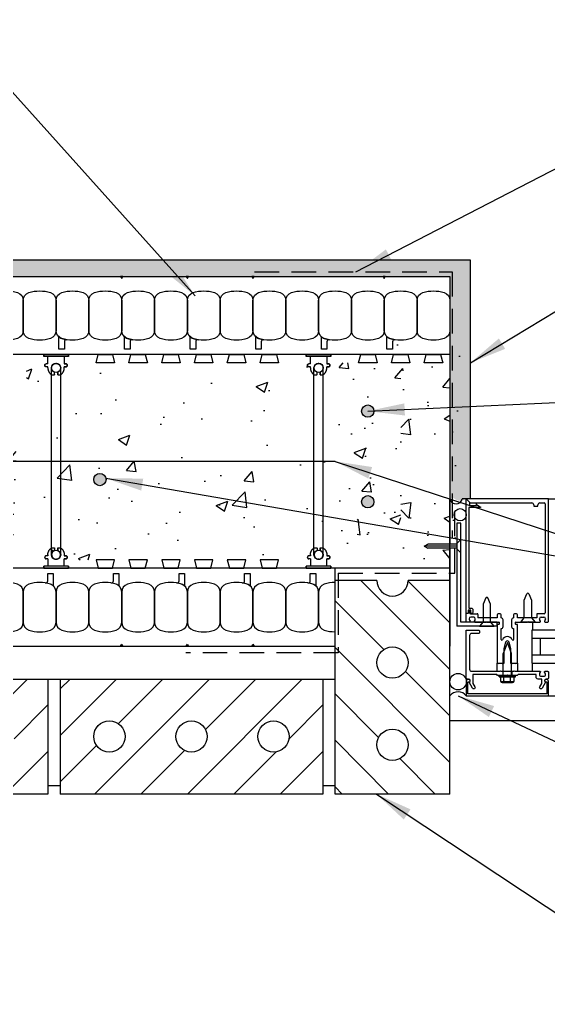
# Model space of a CAD drawing. Header units: inches. Extents: x 2887.6 to 2942.4, y 472.6 to 529.9.
# Drawn here: x 2904.82 to 2920.93, y 499.37 to 529.28 of the extents above; entities that cross this region are included whole.
import ezdxf

# ---------------------------------------------------------------- set-up
doc = ezdxf.new("R2010")
doc.units = ezdxf.units.IN
doc.header["$LTSCALE"] = 3
doc.header["$MEASUREMENT"] = 0
doc.linetypes.add('DASHED2', pattern=[0.375, 0.25, -0.125])
doc.layers.get('0').update_dxf_attribs({"linetype": 'CONTINUOUS'})
for name, color, linetype in [('HATCH', 12, 'CONTINUOUS'), ('line25', 2, 'CONTINUOUS'), ('LINE50', 5, 'CONTINUOUS'), ('LINE65', 3, 'CONTINUOUS'), ('LINE9', 9, 'CONTINUOUS'), ('TEXT', 4, 'CONTINUOUS')]:
    doc.layers.add(name, color=color, linetype=linetype)
doc.styles.add('DIM', font='romans.shx', dxfattribs={"width": 0.7})
doc.dimstyles.new('ext_12', dxfattribs={"dimscale": 12, "dimtxt": 0.09375, "dimasz": 0.09375, "dimexe": 0.09375, "dimexo": 0.0625, "dimgap": 0.0625, "dimtad": 1, "dimdec": 1, "dimzin": 3, "dimdsep": 46, "dimlunit": 4, "dimtxsty": 'DIM', "dimcen": 0.09, "dimdle": 0.09375, "dimclrt": 4, "dimadec": 0, "dimazin": 0, "dimtfac": 1, "dimtdec": 1, "dimtmove": 2, "dimatfit": 3, "dimfxl": 0, "dimfrac": 2, "dimtolj": 1, "dimtzin": 0, "dimarcsym": 0})

# ---------------------------------------------------------------- blocks, each defined once
blk = doc.blocks.new('WEB_6_CENTRE_TOP')
for p, q in [((5.688, 0.141), (0, 0.141)), ((5.688, -0.141), (0, -0.141))]:
    blk.add_line(p, q)
for centre in [(0, 0), (5.688, 0)]:
    blk.add_circle(centre, 0.141)
blk = doc.blocks.new('Connector')
blk.add_point((0.271, 0))
at = {"layer": 'LINE9'}
for p, q in [((0, 0.375), (0, -0.375)), ((0.062, -0.375), (0.062, 0.375)), ((0.281, 0.25), (0.062, 0.25))]:
    blk.add_line(p, q, dxfattribs=at)
for points, weights in [([(0.007, 0.375), (0.004, 0.375), (0, 0.375)], [1, 0.972587069138, 0.950305488115]), ([(0.327, 0.343), (0.308, 0.343), (0.281, 0.317), (0.281, 0.297)], [1, 0.85355339, 0.85355339, 1]), ([(0.328, 0.343), (0.327, 0.343), (0.327, 0.343)], [1, 0.70710678, 1]), ([(0.375, 0.297), (0.375, 0.317), (0.348, 0.343), (0.329, 0.343)], [1, 0.85355339, 0.85355339, 1]), ([(0.406, 0.25), (0.546, 0.25), (0.619, 0.131)], [0.958404415409, 0.794674173519, 0.864651571113]), ([(0.619, 0.052), (0.612, 0.049), (0.604, 0.049)], [0.83615024178, 0.892081430621, 1]), ([(0.281, -0.297), (0.281, -0.317), (0.308, -0.343), (0.327, -0.343)], [1, 0.85355339, 0.85355339, 1]), ([(0.327, -0.343), (0.281, -0.343), (0.281, -0.297)], [1, 0.70710678, 1]), ([(0.329, -0.343), (0.348, -0.343), (0.375, -0.317), (0.375, -0.297)], [1, 0.85355339, 0.85355339, 1]), ([(0.375, -0.297), (0.375, -0.343), (0.329, -0.343)], [1, 0.70710678, 1]), ([(0.619, -0.131), (0.546, -0.25), (0.406, -0.25)], [0.864651574428, 0.794674169686, 0.958404415195]), ([(0.604, -0.049), (0.612, -0.049), (0.619, -0.052)], [1, 0.89208144177, 0.836150253337]), ([(0, -0.375), (0.004, -0.375), (0.007, -0.375)], [0.950305488115, 0.972587069138, 1])]:
    blk.add_rational_spline(points, weights, degree=2, dxfattribs=at)
for points, degree in [([(0, 0.375), (0.002, 0.375), (0.005, 0.375), (0.007, 0.375)], 3), ([(0.007, 0.375), (0.021, 0.375), (0.051, 0.375), (0.062, 0.375), (0.062, 0.375)], 3), ([(0.327, 0.343), (0.327, 0.343), (0.328, 0.343), (0.328, 0.343)], 3), ([(0.328, 0.343), (0.329, 0.343), (0.329, 0.343), (0.329, 0.343)], 3), ([(0.281, 0.25), (0.281, 0.297)], 1), ([(0.375, 0.25), (0.375, 0.297)], 1), ([(0.406, 0.25), (0.375, 0.25)], 1), ([(0.604, 0.049), (0.532, 0.049)], 1), ([(0.604, 0.049), (0.609, 0.049), (0.614, 0.05), (0.619, 0.052)], 3), ([(0.619, 0.131), (0.619, 0.052)], 1), ([(0.062, -0.25), (0.281, -0.25)], 1), ([(0.281, -0.297), (0.281, -0.25)], 1), ([(0.281, -0.25), (0.281, -0.297)], 1), ([(0.375, -0.25), (0.375, -0.297)], 1), ([(0.375, -0.297), (0.375, -0.25)], 1), ([(0.406, -0.25), (0.375, -0.25)], 1), ([(0.532, -0.049), (0.604, -0.049)], 1), ([(0.604, -0.049), (0.58, -0.049), (0.556, -0.049), (0.532, -0.049)], 3), ([(0.619, -0.052), (0.614, -0.05), (0.609, -0.049), (0.604, -0.049)], 3), ([(0.619, -0.052), (0.619, -0.131)], 1), ([(0.007, -0.375), (0.005, -0.375), (0.002, -0.375), (0, -0.375)], 3), ([(0.062, -0.375), (0.062, -0.375), (0.051, -0.375), (0.021, -0.375), (0.007, -0.375)], 3), ([(0.328, -0.343), (0.328, -0.343), (0.327, -0.343), (0.327, -0.343)], 3), ([(0.329, -0.343), (0.329, -0.343), (0.329, -0.343), (0.328, -0.343)], 3)]:
    blk.add_open_spline(points, degree=degree, dxfattribs=at)
for points, weights, knots in [([(0.062, 0.375), (0.062, 0.375), (0.046, 0.375), (0.03, 0.375), (0.007, 0.375)], [0.868718858569, 0.861102746415, 1, 0.861102734288, 0.868718859898], [0, 0, 0, 0.5, 0.5, 1, 1, 1]), ([(0.532, 0.049), (0.472, 0.203), (0.333, 0.113), (0.157, 0), (0.333, -0.113), (0.472, -0.203), (0.532, -0.049)], [0.899508922286, 0.599718215298, 1, 0.54226024, 1, 0.599718224335, 0.899508908749], [0, 0, 0, 0.318112, 0.318112, 0.681888, 0.681888, 1, 1, 1]), ([(0.007, -0.375), (0.03, -0.375), (0.046, -0.375), (0.062, -0.375), (0.062, -0.375)], [0.868718859319, 0.861102739573, 1, 0.861102742958, 0.868718858948], [0, 0, 0, 0.5, 0.5, 1, 1, 1])]:
    blk.add_rational_spline(points, weights, degree=2, knots=knots, dxfattribs=at)
for points in [[(0.406, 0.25), (0.406, 0.25), (0.406, 0.25), (0.406, 0.25), (0.406, 0.25), (0.406, 0.25), (0.406, 0.25)], [(0.406, 0.25), (0.406, 0.25), (0.406, 0.25), (0.406, 0.25), (0.406, 0.25), (0.406, 0.25), (0.406, 0.25)], [(0.406, 0.25), (0.406, 0.25), (0.406, 0.25), (0.406, 0.25), (0.406, 0.25), (0.406, 0.25), (0.406, 0.25)], [(0.406, 0.25), (0.406, 0.25), (0.406, 0.25), (0.406, 0.25), (0.406, 0.25), (0.406, 0.25), (0.406, 0.25)], [(0.406, 0.25), (0.406, 0.25), (0.406, 0.25), (0.406, 0.25), (0.406, 0.25), (0.406, 0.25), (0.406, 0.25)], [(0.406, 0.25), (0.406, 0.25), (0.406, 0.25), (0.406, 0.25), (0.406, 0.25), (0.406, 0.25), (0.406, 0.25)], [(0.406, 0.25), (0.406, 0.25), (0.406, 0.25), (0.406, 0.25), (0.406, 0.25), (0.406, 0.25), (0.406, 0.25)], [(0.406, 0.25), (0.406, 0.25), (0.406, 0.25), (0.406, 0.25), (0.406, 0.25), (0.406, 0.25), (0.406, 0.25)], [(0.406, 0.25), (0.406, 0.25), (0.406, 0.25), (0.406, 0.25), (0.406, 0.25), (0.406, 0.25), (0.406, 0.25)], [(0.406, 0.25), (0.406, 0.25), (0.406, 0.25), (0.406, 0.25), (0.406, 0.25), (0.406, 0.25), (0.406, 0.25)], [(0.406, 0.25), (0.406, 0.25), (0.406, 0.25), (0.406, 0.25), (0.406, 0.25), (0.406, 0.25), (0.406, 0.25)], [(0.406, 0.25), (0.406, 0.25), (0.406, 0.25), (0.406, 0.25), (0.406, 0.25), (0.406, 0.25), (0.406, 0.25)], [(0.406, 0.25), (0.406, 0.25), (0.406, 0.25), (0.406, 0.25), (0.406, 0.25), (0.406, 0.25), (0.406, 0.25)], [(0.406, 0.25), (0.406, 0.25), (0.406, 0.25), (0.406, 0.25), (0.406, 0.25), (0.406, 0.25), (0.406, 0.25)], [(0.406, 0.25), (0.406, 0.25), (0.406, 0.25), (0.406, 0.25), (0.406, 0.25), (0.406, 0.25), (0.406, 0.25)], [(0.406, 0.25), (0.406, 0.25), (0.406, 0.25), (0.406, 0.25), (0.406, 0.25), (0.406, 0.25), (0.406, 0.25)], [(0.406, 0.25), (0.406, 0.25), (0.406, 0.25), (0.406, 0.25), (0.406, 0.25), (0.406, 0.25), (0.406, 0.25)], [(0.406, 0.25), (0.406, 0.25), (0.406, 0.25), (0.406, 0.25), (0.406, 0.25), (0.406, 0.25), (0.406, 0.25)], [(0.406, 0.25), (0.406, 0.25), (0.406, 0.25), (0.406, 0.25), (0.406, 0.25), (0.406, 0.25), (0.406, 0.25)], [(0.406, 0.25), (0.406, 0.25), (0.406, 0.25), (0.406, 0.25), (0.406, 0.25), (0.406, 0.25), (0.406, 0.25)], [(0.406, 0.25), (0.406, 0.25), (0.406, 0.25), (0.406, 0.25), (0.406, 0.25), (0.406, 0.25), (0.406, 0.25)], [(0.406, 0.25), (0.406, 0.25), (0.406, 0.25), (0.406, 0.25), (0.406, 0.25), (0.406, 0.25), (0.406, 0.25)], [(0.406, 0.25), (0.406, 0.25), (0.406, 0.25), (0.406, 0.25), (0.406, 0.25), (0.406, 0.25), (0.406, 0.25)], [(0.406, 0.25), (0.406, 0.25), (0.406, 0.25), (0.406, 0.25), (0.406, 0.25), (0.406, 0.25), (0.406, 0.25)], [(0.532, 0.049), (0.532, 0.049), (0.532, 0.049), (0.532, 0.049), (0.532, 0.049), (0.532, 0.049), (0.532, 0.049)], [(0.532, 0.049), (0.532, 0.049), (0.532, 0.049), (0.532, 0.049), (0.532, 0.049), (0.532, 0.049), (0.532, 0.049)], [(0.532, 0.049), (0.532, 0.049), (0.532, 0.049), (0.532, 0.049), (0.532, 0.049), (0.532, 0.049), (0.532, 0.049)], [(0.532, 0.049), (0.532, 0.049), (0.532, 0.049), (0.532, 0.049), (0.532, 0.049), (0.532, 0.049), (0.532, 0.049)], [(0.532, 0.049), (0.532, 0.049), (0.532, 0.049), (0.532, 0.049), (0.532, 0.049), (0.532, 0.049), (0.532, 0.049)], [(0.532, 0.049), (0.532, 0.049), (0.532, 0.049), (0.532, 0.049), (0.532, 0.049), (0.532, 0.049), (0.532, 0.049)], [(0.532, 0.049), (0.532, 0.049), (0.532, 0.049), (0.532, 0.049), (0.532, 0.049), (0.532, 0.049), (0.532, 0.049)], [(0.532, 0.049), (0.532, 0.049), (0.532, 0.049), (0.532, 0.049), (0.532, 0.049), (0.532, 0.049), (0.532, 0.049)], [(0.532, 0.049), (0.532, 0.049), (0.532, 0.049), (0.532, 0.049), (0.532, 0.049), (0.532, 0.049), (0.532, 0.049)], [(0.532, 0.049), (0.532, 0.049), (0.532, 0.049), (0.532, 0.049), (0.532, 0.049), (0.532, 0.049), (0.532, 0.049)], [(0.604, 0.049), (0.604, 0.049), (0.604, 0.049), (0.604, 0.049), (0.604, 0.049), (0.604, 0.049), (0.604, 0.049)], [(0.604, 0.049), (0.604, 0.049), (0.604, 0.049), (0.604, 0.049), (0.604, 0.049), (0.604, 0.049), (0.604, 0.049)], [(0.604, 0.049), (0.604, 0.049), (0.604, 0.049), (0.604, 0.049), (0.604, 0.049), (0.604, 0.049), (0.604, 0.049)], [(0.604, 0.049), (0.604, 0.049), (0.604, 0.049), (0.604, 0.049), (0.604, 0.049), (0.604, 0.049), (0.604, 0.049)], [(0.619, 0.131), (0.619, 0.131), (0.619, 0.131), (0.619, 0.131), (0.619, 0.131), (0.619, 0.131), (0.619, 0.131)], [(0.619, 0.131), (0.619, 0.131), (0.619, 0.131), (0.619, 0.131), (0.619, 0.131), (0.619, 0.131), (0.619, 0.131)], [(0.619, 0.131), (0.619, 0.131), (0.619, 0.131), (0.619, 0.131), (0.619, 0.131), (0.619, 0.131), (0.619, 0.131)], [(0.619, 0.131), (0.619, 0.131), (0.619, 0.131), (0.619, 0.131), (0.619, 0.131), (0.619, 0.131), (0.619, 0.131)], [(0.406, -0.25), (0.406, -0.25), (0.406, -0.25), (0.406, -0.25), (0.406, -0.25), (0.406, -0.25), (0.406, -0.25)], [(0.406, -0.25), (0.406, -0.25), (0.406, -0.25), (0.406, -0.25), (0.406, -0.25), (0.406, -0.25), (0.406, -0.25)], [(0.406, -0.25), (0.406, -0.25), (0.406, -0.25), (0.406, -0.25), (0.406, -0.25), (0.406, -0.25), (0.406, -0.25)], [(0.406, -0.25), (0.406, -0.25), (0.406, -0.25), (0.406, -0.25), (0.406, -0.25), (0.406, -0.25), (0.406, -0.25)], [(0.406, -0.25), (0.406, -0.25), (0.406, -0.25), (0.406, -0.25), (0.406, -0.25), (0.406, -0.25), (0.406, -0.25)], [(0.406, -0.25), (0.406, -0.25), (0.406, -0.25), (0.406, -0.25), (0.406, -0.25), (0.406, -0.25), (0.406, -0.25)], [(0.406, -0.25), (0.406, -0.25), (0.406, -0.25), (0.406, -0.25), (0.406, -0.25), (0.406, -0.25), (0.406, -0.25)], [(0.406, -0.25), (0.406, -0.25), (0.406, -0.25), (0.406, -0.25), (0.406, -0.25), (0.406, -0.25), (0.406, -0.25)], [(0.406, -0.25), (0.406, -0.25), (0.406, -0.25), (0.406, -0.25), (0.406, -0.25), (0.406, -0.25), (0.406, -0.25)], [(0.406, -0.25), (0.406, -0.25), (0.406, -0.25), (0.406, -0.25), (0.406, -0.25), (0.406, -0.25), (0.406, -0.25)], [(0.406, -0.25), (0.406, -0.25), (0.406, -0.25), (0.406, -0.25), (0.406, -0.25), (0.406, -0.25), (0.406, -0.25)], [(0.532, -0.049), (0.532, -0.049), (0.532, -0.049), (0.532, -0.049), (0.532, -0.049), (0.532, -0.049), (0.532, -0.049)], [(0.532, -0.049), (0.532, -0.049), (0.532, -0.049), (0.532, -0.049), (0.532, -0.049), (0.532, -0.049), (0.532, -0.049)], [(0.532, -0.049), (0.532, -0.049), (0.532, -0.049), (0.532, -0.049), (0.532, -0.049), (0.532, -0.049), (0.532, -0.049)], [(0.532, -0.049), (0.532, -0.049), (0.532, -0.049), (0.532, -0.049), (0.532, -0.049), (0.532, -0.049), (0.532, -0.049)], [(0.604, -0.049), (0.604, -0.049), (0.604, -0.049), (0.604, -0.049), (0.604, -0.049), (0.604, -0.049), (0.604, -0.049)], [(0.604, -0.049), (0.604, -0.049), (0.604, -0.049), (0.604, -0.049), (0.604, -0.049), (0.604, -0.049), (0.604, -0.049)], [(0.604, -0.049), (0.604, -0.049), (0.604, -0.049), (0.604, -0.049), (0.604, -0.049), (0.604, -0.049), (0.604, -0.049)], [(0.604, -0.049), (0.604, -0.049), (0.604, -0.049), (0.604, -0.049), (0.604, -0.049), (0.604, -0.049), (0.604, -0.049)], [(0.604, -0.049), (0.604, -0.049), (0.604, -0.049), (0.604, -0.049), (0.604, -0.049), (0.604, -0.049), (0.604, -0.049)], [(0.604, -0.049), (0.604, -0.049), (0.604, -0.049), (0.604, -0.049), (0.604, -0.049), (0.604, -0.049), (0.604, -0.049)], [(0.604, -0.049), (0.604, -0.049), (0.604, -0.049), (0.604, -0.049), (0.604, -0.049), (0.604, -0.049), (0.604, -0.049)], [(0.604, -0.049), (0.604, -0.049), (0.604, -0.049), (0.604, -0.049), (0.604, -0.049), (0.604, -0.049), (0.604, -0.049)], [(0.619, -0.131), (0.619, -0.131), (0.619, -0.131), (0.619, -0.131), (0.619, -0.131), (0.619, -0.131), (0.619, -0.131)], [(0.619, -0.131), (0.619, -0.131), (0.619, -0.131), (0.619, -0.131), (0.619, -0.131), (0.619, -0.131), (0.619, -0.131)], [(0.619, -0.131), (0.619, -0.131), (0.619, -0.131), (0.619, -0.131), (0.619, -0.131), (0.619, -0.131), (0.619, -0.131)], [(0.619, -0.131), (0.619, -0.131), (0.619, -0.131), (0.619, -0.131), (0.619, -0.131), (0.619, -0.131), (0.619, -0.131)]]:
    blk.add_open_spline(points, degree=3, knots=[0, 0, 0, 0, 1, 1, 1, 1, 1, 1, 1], dxfattribs=at)

msp = doc.modelspace()

# ---------------------------------------------------------------- hatches: boundary and pattern name
at = {"layer": 'HATCH'}
h = msp.add_hatch(dxfattribs=at)
h.set_pattern_fill('AR-SAND', color=256, scale=0.25, style=0)
h.set_pattern_definition([(37.5, (-58.41438, -38.99263), (-0.01574834, 0.48170594), [0, -0.38, 0, -0.425, 0, -0.40625]), (7.5, (-58.4144, -38.9926), (0.44244418, 0.70553652), [0, -0.205, 0, -0.3425, 0, -0.13125]), (327.5, (-58.72188, -38.99263), (0.778535465, 0.001414763), [0, -0.125, 0, -0.45, 0, -0.5875]), (317.5, (-58.7219, -38.9926), (0.75153165, 0.21941889), [0, -0.0625, 0, -0.295, 0, -0.3375])])
h.paths.add_polyline_path([(2918.552, 521.958), (2918.297, 521.958), (2888.605, 521.958), (2888.605, 521.458), (2916.427, 521.458), (2917.927, 521.458), (2917.927, 514.708), (2918.052, 514.708, 0.406613), (2918.418, 514.704), (2918.418, 514.708), (2918.552, 514.708)])
h = msp.add_hatch(dxfattribs=at)
h.set_pattern_fill('AR-CONC', color=256, scale=0.5, style=0)
h.set_pattern_definition([(50, (11.8495, 62.0218), (3.586301, -0.3137607), [0.375, -4.125]), (355, (11.8495, 62.0218), (-0.6937567, 3.7609607), [0.3, -3.3]), (100.4514, (12.1484, 61.9956), (2.892547, 3.4471977), [0.318701, -3.5057106]), (46.1842, (11.8495, 63.022), (5.336205, -0.827595), [0.5625, -6.1875]), (96.6356, (12.294, 62.953), (4.6733135, 4.870589), [0.478051, -5.258565]), (351.1842, (11.8495, 63.022), (4.67331, 4.870593), [0.45, -4.95]), (21, (12.3495, 62.7718), (2.9845353, -2.0130945), [0.375, -4.125]), (326, (12.3495, 62.7718), (1.2165767, 3.62575), [0.3, -3.3]), (71.4514, (12.5983, 62.604), (4.201113, 1.6126525), [0.318701, -3.5057106]), (37.5, (11.8495, 62.0218), (0.0607993, 1.66446927), [0, -3.26, 0, -3.35, 0, -3.3125]), (7.5, (11.8495, 62.0218), (1.3153477, 1.9720586), [0, -1.91, 0, -3.185, 0, -1.2625]), (327.5, (10.7345, 62.0218), (2.6691122, -0.11277436), [0, -1.25, 0, -3.9, 0, -5.175]), (317.5, (10.2345, 62.0218), (2.9159308, 0.500525), [0, -1.625, 0, -2.59, 0, -3.675])])
h.paths.add_polyline_path([(2918.414, 512.833), (2918.414, 519.458), (2916.039, 519.458), (2916.039, 518.833), (2915.1, 518.833), (2915.1, 512.833)])
h.paths.add_polyline_path([(2916.427, 518.583), (2917.927, 518.583), (2917.927, 513.083), (2916.427, 513.083)])
h = msp.add_hatch(dxfattribs=at)
h.set_pattern_fill('AR-CONC', color=256, scale=0.5, style=0)
h.set_pattern_definition([(50, (0, 0), (3.586301, -0.3137607), [0.375, -4.125]), (355, (0, 0), (-0.6937567, 3.7609607), [0.3, -3.3]), (100.4514, (0.299, -0.026), (2.892547, 3.4471977), [0.318701, -3.5057106]), (46.1842, (0, 1), (5.336205, -0.827595), [0.5625, -6.1875]), (96.6356, (0.4447, 0.931), (4.6733135, 4.870589), [0.478051, -5.258565]), (351.1842, (0, 1), (4.67331, 4.870593), [0.45, -4.95]), (21, (0.5, 0.75), (2.9845353, -2.0130945), [0.375, -4.125]), (326, (0.5, 0.75), (1.2165767, 3.62575), [0.3, -3.3]), (71.4514, (0.7487, 0.5822), (4.201113, 1.6126525), [0.318701, -3.5057106]), (37.5, (0, 0), (0.0607993, 1.66446927), [0, -3.26, 0, -3.35, 0, -3.3125]), (7.5, (0, 0), (1.3153477, 1.9720586), [0, -1.91, 0, -3.185, 0, -1.2625]), (327.5, (-1.115, 0), (2.6691122, -0.11277436), [0, -1.25, 0, -3.9, 0, -5.175]), (317.5, (-1.615, 0), (2.9159308, 0.500525), [0, -1.625, 0, -2.59, 0, -3.675])])
h.paths.add_polyline_path([(2917.927, 519.083), (2917.645, 519.083), (2917.708, 518.833), (2917.145, 518.833), (2917.208, 519.083), (2916.645, 519.083), (2916.708, 518.833), (2916.427, 518.833), (2916.427, 512.833), (2916.708, 512.833), (2916.645, 512.583), (2917.208, 512.583), (2917.145, 512.833), (2917.708, 512.833), (2917.645, 512.583), (2917.927, 512.583), (2917.927, 513.19), (2917.421, 513.19), (2917.301, 513.253), (2917.421, 513.315), (2917.927, 513.315)])
h = msp.add_hatch(dxfattribs=at)
h.set_pattern_fill('AR-CONC', color=256, scale=0.5, style=0)
h.set_pattern_definition([(50, (13.737, 62.0218), (3.586301, -0.3137607), [0.375, -4.125]), (355, (13.737, 62.0218), (-0.6937567, 3.7609607), [0.3, -3.3]), (100.4514, (14.036, 61.9956), (2.892547, 3.4471977), [0.318701, -3.5057106]), (46.1842, (13.737, 63.022), (5.336205, -0.827595), [0.5625, -6.1875]), (96.6356, (14.1817, 62.953), (4.6733135, 4.870589), [0.478051, -5.258565]), (351.1842, (13.737, 63.022), (4.67331, 4.870593), [0.45, -4.95]), (21, (14.237, 62.7718), (2.9845353, -2.0130945), [0.375, -4.125]), (326, (14.237, 62.7718), (1.2165767, 3.62575), [0.3, -3.3]), (71.4514, (14.4858, 62.604), (4.201113, 1.6126525), [0.318701, -3.5057106]), (37.5, (13.737, 62.0218), (0.0607993, 1.66446927), [0, -3.26, 0, -3.35, 0, -3.3125]), (7.5, (13.737, 62.0218), (1.3153477, 1.9720586), [0, -1.91, 0, -3.185, 0, -1.2625]), (327.5, (12.622, 62.0218), (2.6691122, -0.11277436), [0, -1.25, 0, -3.9, 0, -5.175]), (317.5, (12.122, 62.0218), (2.9159308, 0.500525), [0, -1.625, 0, -2.59, 0, -3.675])])
h.paths.add_polyline_path([(2897.022, 516.21), (2897.022, 512.833), (2904.71, 512.833), (2904.71, 516.21)])
h.paths.add_polyline_path([(2896.71, 516.21), (2890.067, 516.21), (2890.177, 512.833), (2896.71, 512.833)])
edge = h.paths.add_edge_path(flags=16)
edge.add_arc((2891.261, 515.278), 0.188, 0, 360)
h.paths.add_polyline_path([(2890.177, 518.911), (2890.067, 516.21), (2896.71, 516.21), (2896.71, 518.833)])
h.paths.add_polyline_path([(2897.022, 518.833), (2897.022, 516.21), (2904.71, 516.21), (2904.71, 518.833)])
h.paths.add_polyline_path([(2912.71, 516.21), (2912.71, 518.833), (2905.022, 518.833), (2905.022, 516.21)])
h.paths.add_polyline_path([(2912.71, 512.833), (2912.71, 516.21), (2905.022, 516.21), (2905.022, 512.833)])
edge = h.paths.add_edge_path(flags=16)
edge.add_arc((2907.261, 515.278), 0.188, 0, 360)
h.paths.add_polyline_path([(2916.427, 518.833), (2913.022, 518.833), (2913.022, 512.833), (2916.427, 512.833)])
edge = h.paths.add_edge_path(flags=16)
edge.add_arc((2914.335, 517.362), 0.188, 0, 360)
edge = h.paths.add_edge_path(flags=16)
edge.add_arc((2914.335, 514.601), 0.188, 0, 360)
h.paths.add_polyline_path([(2888.605, 515.917), (2889.786, 515.857), (2889.786, 518.471), (2889.677, 518.911), (2888.605, 518.833)])
h.paths.add_polyline_path([(2888.605, 514.833), (2889.605, 513.833), (2887.605, 513.833), (2888.605, 512.833), (2889.677, 512.755), (2889.786, 513.196), (2889.786, 515.833), (2888.605, 515.833)])
h = msp.add_hatch(dxfattribs=at)
h.set_pattern_fill('AR-CONC', color=256, scale=0.5, style=0)
h.set_pattern_definition([(310, (0, 1031.2176), (3.586301, 0.3137607), [0.375, -4.125]), (5, (0, 1031.2176), (-0.6937567, -3.7609607), [0.3, -3.3]), (259.5486, (0.299, 1031.2438), (2.892547, -3.4471977), [0.318701, -3.5057106]), (313.8158, (0, 1030.2176), (5.336205, 0.827595), [0.5625, -6.1875]), (263.3644, (0.4447, 1030.2866), (4.6733135, -4.870589), [0.478051, -5.258565]), (8.8158, (0, 1030.2176), (4.67331, -4.870593), [0.45, -4.95]), (339, (0.5, 1030.4676), (2.9845353, 2.0130945), [0.375, -4.125]), (34, (0.5, 1030.4676), (1.2165767, -3.62575), [0.3, -3.3]), (288.5486, (0.7487, 1030.6354), (4.201113, -1.6126525), [0.318701, -3.5057106]), (322.5, (0, 1031.2176), (0.0607993, -1.66446927), [0, -3.26, 0, -3.35, 0, -3.3125]), (352.5, (0, 1031.2176), (1.3153477, -1.9720586), [0, -1.91, 0, -3.185, 0, -1.2625]), (32.5, (-1.115, 1031.2176), (2.6691122, 0.11277436), [0, -1.25, 0, -3.9, 0, -5.175]), (42.5, (-1.615, 1031.2176), (2.9159308, -0.500525), [0, -1.625, 0, -2.59, 0, -3.675])])
h.paths.add_polyline_path([(2917.927, 512.134), (2917.645, 512.134), (2917.708, 512.384), (2917.145, 512.384), (2917.208, 512.134), (2916.645, 512.134), (2916.708, 512.384), (2916.427, 512.384), (2916.427, 518.384), (2916.708, 518.384), (2916.645, 518.634), (2917.208, 518.634), (2917.145, 518.384), (2917.708, 518.384), (2917.645, 518.634), (2917.927, 518.634), (2917.927, 518.028), (2917.421, 518.028), (2917.301, 517.965), (2917.421, 517.903), (2917.927, 517.903)])
h = msp.add_hatch(dxfattribs=at)
h.set_pattern_fill('ANSI31', color=256, scale=8, angle=90, style=0)
h.set_pattern_definition([(135, (3361.613, -2383.6064), (-0.70710678, -0.70710678), [])])
edge = h.paths.add_edge_path()
edge.add_arc((2916.177, 507.208), 0.477, 0, 360)
edge = h.paths.add_edge_path()
edge.add_arc((2916.177, 509.708), 0.477, 0, 360)
edge = h.paths.add_edge_path()
edge.add_arc((2916.177, 512.208), 0.477, 180, 360)
edge.add_line((2916.653, 512.208), (2917.927, 512.208))
edge.add_line((2917.927, 512.208), (2917.927, 505.708))
edge.add_line((2917.927, 505.708), (2914.427, 505.708))
edge.add_line((2914.427, 505.708), (2914.427, 512.208))
edge.add_line((2914.427, 512.208), (2915.7, 512.208))
h = msp.add_hatch(dxfattribs=at)
h.set_pattern_fill('ANSI31', color=256, scale=8, style=0)
h.set_pattern_definition([(45, (9.862, 62.0218), (-0.70710678, 0.70710678), [])])
edge = h.paths.add_edge_path()
edge.add_arc((2899.177, 507.458), 0.477, 0, 360)
edge = h.paths.add_edge_path()
edge.add_arc((2901.677, 507.458), 0.477, 0, 360)
edge = h.paths.add_edge_path()
edge.add_arc((2904.177, 507.458), 0.477, 0, 360)
h.paths.add_polyline_path([(2905.677, 509.208), (2897.677, 509.208), (2897.677, 505.708), (2905.677, 505.708)])
h = msp.add_hatch(dxfattribs=at)
h.set_pattern_fill('ANSI31', color=256, scale=8, style=0)
h.set_pattern_definition([(45, (18.237, 62.0218), (-0.70710678, 0.70710678), [])])
edge = h.paths.add_edge_path()
edge.add_arc((2907.552, 507.458), 0.477, 0, 360)
edge = h.paths.add_edge_path()
edge.add_arc((2910.052, 507.458), 0.477, 0, 360)
edge = h.paths.add_edge_path()
edge.add_arc((2912.552, 507.458), 0.477, 0, 360)
h.paths.add_polyline_path([(2914.052, 509.208), (2906.052, 509.208), (2906.052, 505.708), (2914.052, 505.708)])
at = {"layer": 'LINE65'}
for points in [[(2915.612, 517.362, 1), (2915.237, 517.362, 1)], [(2907.449, 515.278, 1), (2907.074, 515.278, 1)], [(2915.612, 514.601, 1), (2915.237, 514.601, 1)]]:
    msp.add_hatch(color=256, dxfattribs=at).paths.add_polyline_path(points)

# ---------------------------------------------------------------- linework, layer by layer
at = {"layer": 'HATCH'}
for p, q in [((2920.927, 514.693), (2926.441, 514.693)), ((2918.138, 513.253), (2917.138, 513.253)), ((2918.685, 510.943), (2919.037, 510.943)), ((2926.441, 510.443), (2920.427, 510.443)), ((2920.677, 510.443), (2920.677, 509.943)), ((2920.427, 509.943), (2926.441, 509.943)), ((2920.447, 509.443), (2920.447, 509.693)), ((2920.927, 508.693), (2926.441, 508.693)), ((2917.927, 507.943), (2926.441, 507.943))]:
    msp.add_line(p, q, dxfattribs=at)
at = {"layer": 'HATCH', "color": 6, "linetype": 'DASHED2'}
for p, q in [((2918.072, 512.429), (2918.072, 514.423)), ((2914.519, 512.429), (2918.072, 512.429)), ((2914.519, 512.429), (2914.519, 510.004)), ((2914.519, 510.004), (2909.881, 510.004))]:
    msp.add_line(p, q, dxfattribs=at)
msp.add_lwpolyline([(2911.977, 521.602), (2917.996, 521.602), (2917.996, 513.498)], dxfattribs=at)
at = {"layer": 'HATCH'}
for centre, radius in [((2918.239, 514.209), 0.187), ((2918.177, 509.126), 0.25)]:
    msp.add_circle(centre, radius, dxfattribs=at)
for centre, radius, start, end in [((2918.111, 514.731), 0.193, 197.1776, 348.6317), ((2918.177, 508.505), 0.312, 36.8699, 143.1301)]:
    msp.add_arc(centre, radius, start, end, dxfattribs=at)
at = {"layer": 'line25'}
for p, q in [((2917.927, 519.083), (2888.605, 519.083)), ((2917.927, 512.583), (2888.605, 512.583)), ((2914.427, 505.708), (2914.427, 512.583)), ((2915.7, 512.208), (2914.427, 512.208)), ((2917.927, 512.208), (2916.653, 512.208)), ((2888.605, 509.208), (2914.427, 509.208)), ((2905.677, 509.208), (2905.677, 505.708)), ((2906.052, 509.208), (2906.052, 505.708)), ((2906.052, 509.208), (2906.052, 505.708)), ((2914.052, 509.208), (2914.052, 505.708)), ((2906.052, 505.958), (2905.677, 505.958)), ((2914.427, 505.958), (2914.052, 505.958)), ((2905.677, 505.708), (2897.677, 505.708)), ((2914.052, 505.708), (2906.052, 505.708)), ((2917.927, 505.708), (2914.427, 505.708))]:
    msp.add_line(p, q, dxfattribs=at)
for points in [[(2907.645, 519.083), (2907.708, 518.833), (2907.145, 518.833), (2907.208, 519.083)], [(2908.645, 519.083), (2908.708, 518.833), (2908.145, 518.833), (2908.208, 519.083)], [(2909.645, 519.083), (2909.708, 518.833), (2909.145, 518.833), (2909.208, 519.083)], [(2910.645, 519.083), (2910.708, 518.833), (2910.145, 518.833), (2910.208, 519.083)], [(2911.645, 519.083), (2911.708, 518.833), (2911.145, 518.833), (2911.208, 519.083)], [(2912.645, 519.083), (2912.708, 518.833), (2912.145, 518.833), (2912.208, 519.083)], [(2915.645, 519.083), (2915.708, 518.833), (2915.145, 518.833), (2915.208, 519.083)], [(2916.645, 519.083), (2916.708, 518.833), (2916.145, 518.833), (2916.208, 519.083)], [(2917.645, 519.083), (2917.708, 518.833), (2917.145, 518.833), (2917.208, 519.083)], [(2907.645, 512.583), (2907.708, 512.833), (2907.145, 512.833), (2907.208, 512.583)], [(2908.645, 512.583), (2908.708, 512.833), (2908.145, 512.833), (2908.208, 512.583)], [(2909.645, 512.583), (2909.708, 512.833), (2909.145, 512.833), (2909.208, 512.583)], [(2910.645, 512.583), (2910.708, 512.833), (2910.145, 512.833), (2910.208, 512.583)], [(2911.645, 512.583), (2911.708, 512.833), (2911.145, 512.833), (2911.208, 512.583)], [(2912.645, 512.583), (2912.708, 512.833), (2912.145, 512.833), (2912.208, 512.583)]]:
    msp.add_lwpolyline(points, close=True, dxfattribs=at)
at = {"layer": 'line25', "flags": 128}
msp.add_lwpolyline([(2917.927, 505.708), (2917.927, 512.583)], dxfattribs=at)
at = {"layer": 'line25'}
for centre in [(2916.177, 509.708), (2907.552, 507.458), (2910.052, 507.458), (2912.552, 507.458), (2916.177, 507.208)]:
    msp.add_circle(centre, 0.477, dxfattribs=at)
msp.add_arc((2916.177, 512.208), 0.477, 180, 360, dxfattribs=at)
at = {"layer": 'LINE50'}
for p, q in [((2888.605, 521.458), (2917.927, 521.458)), ((2917.927, 521.458), (2917.927, 513.315)), ((2917.927, 513.19), (2917.927, 512.583)), ((2917.927, 512.583), (2917.927, 510.208)), ((2917.927, 510.208), (2917.927, 512.583)), ((2888.605, 510.208), (2914.427, 510.208))]:
    msp.add_line(p, q, dxfattribs=at)
at = {"layer": 'LINE65'}
msp.add_line((2914.43, 515.833), (2888.605, 515.833), dxfattribs=at)
for centre in [(2915.424, 517.362), (2907.261, 515.278), (2915.424, 514.601)]:
    msp.add_circle(centre, 0.188, dxfattribs=at)
at = {"layer": 'LINE9'}
for p, q in [((2915.927, 519.81), (2915.927, 520.731)), ((2917.927, 510.818), (2917.927, 514.693)), ((2920.927, 514.693), (2918.301, 514.693)), ((2918.427, 510.943), (2918.427, 514.693)), ((2918.527, 514.568), (2920.422, 514.568)), ((2918.739, 514.486), (2918.739, 514.568)), ((2920.482, 514.508), (2920.482, 514.473)), ((2920.482, 514.473), (2920.607, 514.473)), ((2920.607, 514.473), (2920.607, 514.508)), ((2920.667, 514.568), (2920.797, 514.568)), ((2920.827, 514.538), (2920.827, 511.223)), ((2920.927, 510.963), (2920.927, 514.693)), ((2918.263, 513.948), (2918.138, 513.948)), ((2918.138, 513.948), (2918.138, 510.818)), ((2918.263, 510.943), (2918.263, 513.948)), ((2917.138, 513.253), (2917.258, 513.315)), ((2917.138, 513.253), (2917.258, 513.19)), ((2918.138, 513.315), (2917.258, 513.315)), ((2918.138, 513.334), (2918.263, 513.459)), ((2918.138, 513.19), (2917.258, 513.19)), ((2918.138, 513.171), (2918.263, 513.046)), ((2920.194, 511.606), (2920.274, 511.799)), ((2920.329, 511.799), (2920.41, 511.606)), ((2920.194, 511.075), (2920.194, 511.606)), ((2920.41, 511.606), (2920.41, 511.075)), ((2918.527, 511.223), (2918.527, 511.304)), ((2918.557, 511.193), (2918.762, 511.193)), ((2918.782, 511.173), (2918.782, 511.068)), ((2919.364, 511.163), (2919.364, 511.068)), ((2919.459, 511.193), (2919.394, 511.193)), ((2919.489, 511.068), (2919.489, 511.163)), ((2919.865, 511.163), (2919.865, 511.068)), ((2919.96, 511.193), (2919.895, 511.193)), ((2919.99, 511.068), (2919.99, 511.163)), ((2920.572, 511.173), (2920.572, 511.068)), ((2920.797, 511.193), (2920.592, 511.193)), ((2919.364, 510.943), (2918.263, 510.943)), ((2918.513, 511.043), (2918.513, 511.032)), ((2918.651, 511.093), (2918.563, 511.093)), ((2918.701, 511.032), (2918.701, 511.043)), ((2919.364, 511.068), (2918.782, 511.068)), ((2919.067, 510.943), (2919.414, 510.943)), ((2919.364, 510.818), (2919.364, 510.943)), ((2919.364, 510.857), (2919.364, 509.693)), ((2919.414, 510.867), (2919.374, 510.867)), ((2919.424, 510.933), (2919.424, 510.877)), ((2919.549, 510.802), (2919.549, 511.008)), ((2919.805, 511.008), (2919.805, 510.802)), ((2919.93, 510.877), (2919.93, 510.933)), ((2919.94, 510.943), (2920.287, 510.943)), ((2919.98, 510.867), (2919.94, 510.867)), ((2920.572, 511.068), (2919.99, 511.068)), ((2919.99, 509.693), (2919.99, 510.857)), ((2920.083, 510.943), (2920.194, 511.075)), ((2920.521, 510.943), (2920.083, 510.943)), ((2920.287, 510.943), (2920.302, 510.958)), ((2920.302, 510.958), (2920.317, 510.943)), ((2920.317, 510.943), (2920.669, 510.943)), ((2920.41, 511.075), (2920.521, 510.943)), ((2920.447, 510.943), (2920.447, 510.693)), ((2920.653, 511.032), (2920.653, 511.043)), ((2920.703, 511.093), (2920.791, 511.093)), ((2920.825, 510.943), (2920.907, 510.943)), ((2920.841, 511.043), (2920.841, 511.032)), ((2919.364, 510.818), (2918.138, 510.818)), ((2919.489, 510.414), (2919.489, 510.742)), ((2919.865, 510.742), (2919.865, 510.414)), ((2919.677, 510.318), (2919.551, 509.983)), ((2919.577, 510.123), (2919.635, 510.341)), ((2919.802, 509.983), (2919.677, 510.318)), ((2919.718, 510.341), (2919.777, 510.123)), ((2919.551, 509.318), (2919.551, 509.983)), ((2919.577, 509.693), (2919.577, 510.123)), ((2919.777, 510.123), (2919.777, 509.693)), ((2919.802, 509.318), (2919.802, 509.983)), ((2919.364, 509.693), (2919.404, 509.693)), ((2919.364, 509.693), (2919.426, 509.693)), ((2919.364, 509.443), (2919.364, 509.693)), ((2919.404, 509.693), (2919.419, 509.678)), ((2919.419, 509.678), (2919.434, 509.693)), ((2919.434, 509.693), (2919.507, 509.693)), ((2919.507, 509.693), (2919.522, 509.678)), ((2919.522, 509.678), (2919.537, 509.693)), ((2919.537, 509.693), (2919.577, 509.693)), ((2919.777, 509.693), (2919.817, 509.693)), ((2919.817, 509.693), (2919.832, 509.678)), ((2919.832, 509.678), (2919.847, 509.693)), ((2919.847, 509.693), (2919.92, 509.693)), ((2919.92, 509.693), (2919.935, 509.678)), ((2919.927, 509.693), (2919.99, 509.693)), ((2919.935, 509.678), (2919.95, 509.693)), ((2919.95, 509.693), (2919.99, 509.693)), ((2919.99, 509.693), (2919.99, 509.443)), ((2919.364, 509.443), (2919.426, 509.443)), ((2919.544, 509.443), (2919.544, 509.318)), ((2919.81, 509.443), (2919.81, 509.318)), ((2919.927, 509.443), (2919.99, 509.443)), ((2919.427, 509.318), (2919.927, 509.318)), ((2919.427, 509.278), (2919.427, 509.318)), ((2919.427, 509.278), (2919.927, 509.278)), ((2919.474, 509.138), (2919.474, 509.278)), ((2919.49, 509.134), (2919.863, 509.134)), ((2919.49, 509.116), (2919.49, 509.134)), ((2919.524, 509.103), (2919.829, 509.103)), ((2919.575, 509.138), (2919.575, 509.278)), ((2919.778, 509.138), (2919.778, 509.278)), ((2919.863, 509.116), (2919.863, 509.134)), ((2919.88, 509.138), (2919.88, 509.278)), ((2919.927, 509.278), (2919.927, 509.318))]:
    msp.add_line(p, q, dxfattribs=at)
at = {"layer": 'LINE9', "flags": 128}
msp.add_lwpolyline([(2918.552, 514.708), (2918.552, 521.958), (2918.297, 521.958), (2888.605, 521.958)], dxfattribs=at)
at = {"layer": 'LINE9'}
for points in [[(2907.895, 521.458), (2907.927, 521.394), (2907.958, 521.458)], [(2909.895, 521.458), (2909.927, 521.394), (2909.958, 521.458)], [(2911.895, 521.458), (2911.927, 521.394), (2911.958, 521.458)], [(2915.895, 521.458), (2915.927, 521.394), (2915.958, 521.458)], [(2907.895, 510.208), (2907.927, 510.273), (2907.958, 510.208)], [(2909.895, 510.208), (2909.927, 510.273), (2909.958, 510.208)], [(2911.895, 510.208), (2911.927, 510.273), (2911.958, 510.208)]]:
    msp.add_lwpolyline(points, close=True, dxfattribs=at)
for points in [[(2904.754, 519.572, -0.157671), (2904.1, 519.572, -0.325305), (2903.927, 519.81), (2903.927, 520.731, -0.325305), (2904.1, 520.969, -0.157671), (2904.754, 520.969, -0.325305), (2904.927, 520.731), (2904.927, 519.81, -0.325305)], [(2905.754, 519.572, -0.157671), (2905.1, 519.572, -0.325305), (2904.927, 519.81), (2904.927, 520.731, -0.325305), (2905.1, 520.969, -0.157671), (2905.754, 520.969, -0.325305), (2905.927, 520.731), (2905.927, 519.81, -0.325305)], [(2906.754, 519.572, -0.157671), (2906.1, 519.572, -0.325305), (2905.927, 519.81), (2905.927, 520.731, -0.325305), (2906.1, 520.969, -0.157671), (2906.754, 520.969, -0.325305), (2906.927, 520.731), (2906.927, 519.81, -0.325305)], [(2907.754, 519.572, -0.157671), (2907.1, 519.572, -0.325305), (2906.927, 519.81), (2906.927, 520.731, -0.325305), (2907.1, 520.969, -0.157671), (2907.754, 520.969, -0.325305), (2907.927, 520.731), (2907.927, 519.81, -0.325305)], [(2908.754, 519.572, -0.157671), (2908.1, 519.572, -0.325305), (2907.927, 519.81), (2907.927, 520.731, -0.325305), (2908.1, 520.969, -0.157671), (2908.754, 520.969, -0.325305), (2908.927, 520.731), (2908.927, 519.81, -0.325305)], [(2909.754, 519.572, -0.157671), (2909.1, 519.572, -0.325305), (2908.927, 519.81), (2908.927, 520.731, -0.325305), (2909.1, 520.969, -0.157671), (2909.754, 520.969, -0.325305), (2909.927, 520.731), (2909.927, 519.81, -0.325305)], [(2910.754, 519.572, -0.157671), (2910.1, 519.572, -0.325305), (2909.927, 519.81), (2909.927, 520.731, -0.325305), (2910.1, 520.969, -0.157671), (2910.754, 520.969, -0.325305), (2910.927, 520.731), (2910.927, 519.81, -0.325305)], [(2911.754, 519.572, -0.157671), (2911.1, 519.572, -0.325305), (2910.927, 519.81), (2910.927, 520.731, -0.325305), (2911.1, 520.969, -0.157671), (2911.754, 520.969, -0.325305), (2911.927, 520.731), (2911.927, 519.81, -0.325305)], [(2912.754, 519.572, -0.157671), (2912.1, 519.572, -0.325305), (2911.927, 519.81), (2911.927, 520.731, -0.325305), (2912.1, 520.969, -0.157671), (2912.754, 520.969, -0.325305), (2912.927, 520.731), (2912.927, 519.81, -0.325305)], [(2913.754, 519.572, -0.157671), (2913.1, 519.572, -0.325305), (2912.927, 519.81), (2912.927, 520.731, -0.325305), (2913.1, 520.969, -0.157671), (2913.754, 520.969, -0.325305), (2913.927, 520.731), (2913.927, 519.81, -0.325305)], [(2914.754, 519.572, -0.157671), (2914.1, 519.572, -0.325305), (2913.927, 519.81), (2913.927, 520.731, -0.325305), (2914.1, 520.969, -0.157671), (2914.754, 520.969, -0.325305), (2914.927, 520.731), (2914.927, 519.81, -0.325305)], [(2915.754, 519.572, -0.157671), (2915.1, 519.572, -0.325305), (2914.927, 519.81), (2914.927, 520.731, -0.325305), (2915.1, 520.969, -0.157671), (2915.754, 520.969, -0.325305), (2915.927, 520.731), (2915.927, 519.81, -0.325305)], [(2916.754, 519.572, -0.157671), (2916.1, 519.572, -0.325305), (2915.927, 519.81), (2915.927, 520.731, -0.325305), (2916.1, 520.969, -0.157671), (2916.754, 520.969, -0.325305), (2916.927, 520.731), (2916.927, 519.81, -0.325305)], [(2917.754, 519.572, -0.157671), (2917.1, 519.572, -0.325305), (2916.927, 519.81), (2916.927, 520.731, -0.325305), (2917.1, 520.969, -0.157671), (2917.754, 520.969, -0.325305), (2917.927, 520.731), (2917.927, 519.81, -0.325305)], [(2906.1, 519.572, 0.037267), (2906.253, 519.535, 0.463036), (2906.181, 519.473), (2906.181, 519.252), (2906.01, 519.252), (2906.01, 519.598, 0.189002), (2905.993, 519.64, 0.128407)], [(2908.1, 519.572, 0.037267), (2908.253, 519.535, 0.463036), (2908.181, 519.473), (2908.181, 519.252), (2908.01, 519.252), (2908.01, 519.598, 0.189002), (2907.993, 519.64, 0.128407)], [(2910.1, 519.572, 0.037267), (2910.253, 519.535, 0.463036), (2910.181, 519.473), (2910.181, 519.252), (2910.01, 519.252), (2910.01, 519.598, 0.189002), (2909.993, 519.64, 0.128407)], [(2912.1, 519.572, 0.037267), (2912.253, 519.535, 0.463036), (2912.181, 519.473), (2912.181, 519.252), (2912.01, 519.252), (2912.01, 519.598, 0.189002), (2911.993, 519.64, 0.128407)], [(2914.1, 519.572, 0.037267), (2914.253, 519.535, 0.463036), (2914.181, 519.473), (2914.181, 519.252), (2914.01, 519.252), (2914.01, 519.598, 0.189002), (2913.993, 519.64, 0.128407)], [(2916.1, 519.572, 0.037267), (2916.253, 519.535, 0.463036), (2916.181, 519.473), (2916.181, 519.252), (2916.01, 519.252), (2916.01, 519.598, 0.189002), (2915.993, 519.64, 0.128407)], [(2918.487, 511.219, -0.414214), (2918.467, 511.199), (2918.427, 511.199), (2918.427, 514.674, -0.668179), (2918.435, 514.677), (2918.527, 514.586), (2918.527, 514.486), (2918.739, 514.486), (2918.739, 514.518), (2918.853, 514.452, -0.767327), (2918.846, 514.424), (2918.507, 514.424), (2918.507, 511.369), (2918.567, 511.369, -0.414214), (2918.627, 511.309), (2918.627, 511.229, -1), (2918.567, 511.229), (2918.567, 511.304), (2918.487, 511.304)], [(2905.754, 512.094, 0.037267), (2905.6, 512.131, 0.463036), (2905.673, 512.193), (2905.673, 512.415), (2905.843, 512.415), (2905.843, 512.069, 0.189002), (2905.86, 512.026, 0.128407)], [(2907.754, 512.094, 0.037267), (2907.6, 512.131, 0.463036), (2907.673, 512.193), (2907.673, 512.415), (2907.843, 512.415), (2907.843, 512.069, 0.189002), (2907.86, 512.026, 0.128407)], [(2909.754, 512.094, 0.037267), (2909.6, 512.131, 0.463036), (2909.673, 512.193), (2909.673, 512.415), (2909.843, 512.415), (2909.843, 512.069, 0.189002), (2909.86, 512.026, 0.128407)], [(2911.754, 512.094, 0.037267), (2911.6, 512.131, 0.463036), (2911.673, 512.193), (2911.673, 512.415), (2911.843, 512.415), (2911.843, 512.069, 0.189002), (2911.86, 512.026, 0.128407)], [(2913.754, 512.094, 0.037267), (2913.6, 512.131, 0.463036), (2913.673, 512.193), (2913.673, 512.415), (2913.843, 512.415), (2913.843, 512.069, 0.189002), (2913.86, 512.026, 0.128407)], [(2904.754, 512.094, 0.157671), (2904.1, 512.094, 0.325305), (2903.927, 511.856), (2903.927, 510.935, 0.325305), (2904.1, 510.697, 0.157671), (2904.754, 510.697, 0.325305), (2904.927, 510.935), (2904.927, 511.856, 0.325305)], [(2905.754, 512.094, 0.157671), (2905.1, 512.094, 0.325305), (2904.927, 511.856), (2904.927, 510.935, 0.325305), (2905.1, 510.697, 0.157671), (2905.754, 510.697, 0.325305), (2905.927, 510.935), (2905.927, 511.856, 0.325305)], [(2906.754, 512.094, 0.157671), (2906.1, 512.094, 0.325305), (2905.927, 511.856), (2905.927, 510.935, 0.325305), (2906.1, 510.697, 0.157671), (2906.754, 510.697, 0.325305), (2906.927, 510.935), (2906.927, 511.856, 0.325305)], [(2907.754, 512.094, 0.157671), (2907.1, 512.094, 0.325305), (2906.927, 511.856), (2906.927, 510.935, 0.325305), (2907.1, 510.697, 0.157671), (2907.754, 510.697, 0.325305), (2907.927, 510.935), (2907.927, 511.856, 0.325305)], [(2908.754, 512.094, 0.157671), (2908.1, 512.094, 0.325305), (2907.927, 511.856), (2907.927, 510.935, 0.325305), (2908.1, 510.697, 0.157671), (2908.754, 510.697, 0.325305), (2908.927, 510.935), (2908.927, 511.856, 0.325305)], [(2909.754, 512.094, 0.157671), (2909.1, 512.094, 0.325305), (2908.927, 511.856), (2908.927, 510.935, 0.325305), (2909.1, 510.697, 0.157671), (2909.754, 510.697, 0.325305), (2909.927, 510.935), (2909.927, 511.856, 0.325305)], [(2910.754, 512.094, 0.157671), (2910.1, 512.094, 0.325305), (2909.927, 511.856), (2909.927, 510.935, 0.325305), (2910.1, 510.697, 0.157671), (2910.754, 510.697, 0.325305), (2910.927, 510.935), (2910.927, 511.856, 0.325305)], [(2911.754, 512.094, 0.157671), (2911.1, 512.094, 0.325305), (2910.927, 511.856), (2910.927, 510.935, 0.325305), (2911.1, 510.697, 0.157671), (2911.754, 510.697, 0.325305), (2911.927, 510.935), (2911.927, 511.856, 0.325305)], [(2912.754, 512.094, 0.157671), (2912.1, 512.094, 0.325305), (2911.927, 511.856), (2911.927, 510.935, 0.325305), (2912.1, 510.697, 0.157671), (2912.754, 510.697, 0.325305), (2912.927, 510.935), (2912.927, 511.856, 0.325305)], [(2913.754, 512.094, 0.157671), (2913.1, 512.094, 0.325305), (2912.927, 511.856), (2912.927, 510.935, 0.325305), (2913.1, 510.697, 0.157671), (2913.754, 510.697, 0.325305), (2913.927, 510.935), (2913.927, 511.856, 0.325305)], [(2918.944, 510.95), (2918.833, 510.818), (2919.271, 510.818), (2919.16, 510.95), (2919.16, 511.481), (2919.079, 511.674, 0.668179), (2919.024, 511.674), (2918.944, 511.481)], [(2920.553, 509.343), (2920.002, 509.343), (2919.977, 509.318), (2919.692, 509.318), (2919.677, 509.333), (2919.662, 509.318), (2919.377, 509.318), (2919.352, 509.343), (2918.627, 509.343), (2918.627, 509.072), (2918.687, 508.967, -1), (2918.618, 508.927), (2918.513, 509.11, 0.84909), (2918.497, 509.207), (2918.457, 509.207, -0.414214), (2918.427, 509.237), (2918.427, 510.693), (2918.797, 510.693, -0.414214), (2918.827, 510.663), (2918.827, 510.623, -0.414214), (2918.797, 510.593), (2918.587, 510.593, 0.414214), (2918.527, 510.533), (2918.527, 509.503, 0.414214), (2918.587, 509.443), (2919.452, 509.443), (2919.467, 509.458), (2919.482, 509.443), (2919.872, 509.443), (2919.887, 509.458), (2919.902, 509.443), (2920.669, 509.443, -0.669376), (2920.679, 509.417, 0.199773), (2920.653, 509.353), (2920.653, 509.343, 0.414214), (2920.703, 509.293), (2920.791, 509.293, 0.414214), (2920.841, 509.343), (2920.841, 509.353, 0.199773), (2920.814, 509.417, -0.669376), (2920.825, 509.443), (2920.907, 509.443, -0.414214), (2920.927, 509.423), (2920.927, 509.237, -0.414214), (2920.897, 509.207), (2920.857, 509.207, 0.84909), (2920.841, 509.11), (2920.735, 508.927, -1), (2920.666, 508.967), (2920.727, 509.072), (2920.727, 509.207), (2920.613, 509.207, -0.414214), (2920.553, 509.267)], [(2918.477, 508.753), (2918.477, 509.117), (2918.507, 509.117, 1), (2918.507, 509.197), (2918.487, 509.197, 0.414214), (2918.427, 509.137), (2918.427, 508.693), (2920.927, 508.693), (2920.927, 509.137, 0.414214), (2920.867, 509.197), (2920.847, 509.197, 1), (2920.847, 509.117), (2920.877, 509.117), (2920.877, 508.753)]]:
    msp.add_lwpolyline(points, format="xyb", close=True, dxfattribs=at)
msp.add_lwpolyline([(2914.427, 512.146, 0.078351), (2914.1, 512.094, 0.325305), (2913.927, 511.856), (2913.927, 510.935, 0.325305), (2914.1, 510.697, 0.078351), (2914.427, 510.646)], format="xyb", dxfattribs=at)
msp.add_lwpolyline([(2926.441, 510.693), (2920.427, 510.693), (2920.427, 509.693), (2926.441, 509.693)], dxfattribs=at)
for centre, radius, start, end in [((2920.422, 514.508), 0.06, 0, 90), ((2920.667, 514.508), 0.06, 90, 180), ((2920.797, 514.538), 0.03, 0, 90), ((2920.302, 511.788), 0.03, 22.5, 157.5), ((2918.557, 511.223), 0.03, 180, 270), ((2918.762, 511.173), 0.02, 360, 90), ((2919.394, 511.163), 0.03, 90, 180), ((2919.459, 511.163), 0.03, 360, 90), ((2919.895, 511.163), 0.03, 90, 180), ((2919.96, 511.163), 0.03, 360, 90), ((2920.592, 511.173), 0.02, 90, 180), ((2920.797, 511.223), 0.03, 270, 360), ((2918.563, 511.043), 0.05, 90, 180), ((2918.603, 511.032), 0.09, 180, 225.1897), ((2918.529, 510.958), 0.015, 270, 45.1897), ((2918.651, 511.043), 0.05, 360, 90), ((2918.685, 510.958), 0.015, 134.8103, 270), ((2918.611, 511.032), 0.09, 314.8103, 0), ((2919.374, 510.857), 0.01, 90, 180), ((2919.414, 510.933), 0.01, 0, 90), ((2919.414, 510.877), 0.01, 270, 360), ((2919.489, 511.008), 0.06, 0, 90), ((2919.865, 511.008), 0.06, 90, 180), ((2919.94, 510.933), 0.01, 90, 180), ((2919.94, 510.877), 0.01, 180, 270), ((2919.98, 510.857), 0.01, 0, 90), ((2920.703, 511.043), 0.05, 90, 180), ((2920.743, 511.032), 0.09, 180, 225.1897), ((2920.669, 510.958), 0.015, 270, 45.1897), ((2920.791, 511.043), 0.05, 0, 90), ((2920.825, 510.958), 0.015, 134.8103, 270), ((2920.751, 511.032), 0.09, 314.8103, 0), ((2920.907, 510.963), 0.02, 270, 360), ((2919.489, 510.802), 0.06, 270, 0), ((2919.865, 510.802), 0.06, 180, 270), ((2919.509, 510.414), 0.02, 180, 333.3313), ((2919.677, 510.33), 0.168, 26.6687, 153.3313), ((2919.677, 510.33), 0.043, 15, 165), ((2919.845, 510.414), 0.02, 206.6687, 0), ((2919.524, 509.158), 0.0543, 200.9107, 339.0893), ((2919.677, 509.268), 0.165, 232.0123, 307.9877), ((2919.829, 509.158), 0.0543, 200.9107, 339.0893)]:
    msp.add_arc(centre, radius, start, end, dxfattribs=at)

# ---------------------------------------------------------------- block references
at = {"xscale": -1, "rotation": 90}
for p in [(2905.927, 519.083), (2913.927, 519.083)]:
    msp.add_blockref('Connector', p, dxfattribs=at)
at = {"rotation": 90}
for p in [(2905.927, 512.583), (2913.927, 512.583)]:
    msp.add_blockref('Connector', p, dxfattribs=at)
at = {"layer": 'LINE9', "rotation": 270}
for p in [(2905.927, 518.677), (2913.927, 518.677)]:
    msp.add_blockref('WEB_6_CENTRE_TOP', p, dxfattribs=at)

# ---------------------------------------------------------------- leaders
at = {"layer": 'TEXT'}
for points in [[(2910.163, 520.872), (2902.611, 529.276), (2900.589, 529.276)], [(2915.063, 521.602), (2925.553, 527.023), (2928.15, 527.023)], [(2918.552, 518.833), (2926.08, 523.38), (2928.225, 523.38)], [(2915.424, 517.362), (2930.403, 518.037), (2937.527, 518.037)], [(2914.43, 515.833), (2925.547, 512.196)], [(2907.444, 515.317), (2925.547, 512.196), (2935.027, 512.196)], [(2918.177, 508.699), (2928.105, 504.006), (2929.353, 504.006)], [(2915.687, 505.708), (2925.254, 499.367), (2929.015, 499.367)]]:
    msp.add_leader(points, dimstyle='ext_12', override={"dimgap": 0.0625, "dimtad": 0}, dxfattribs=at)

doc.saveas('drawing.dxf')
